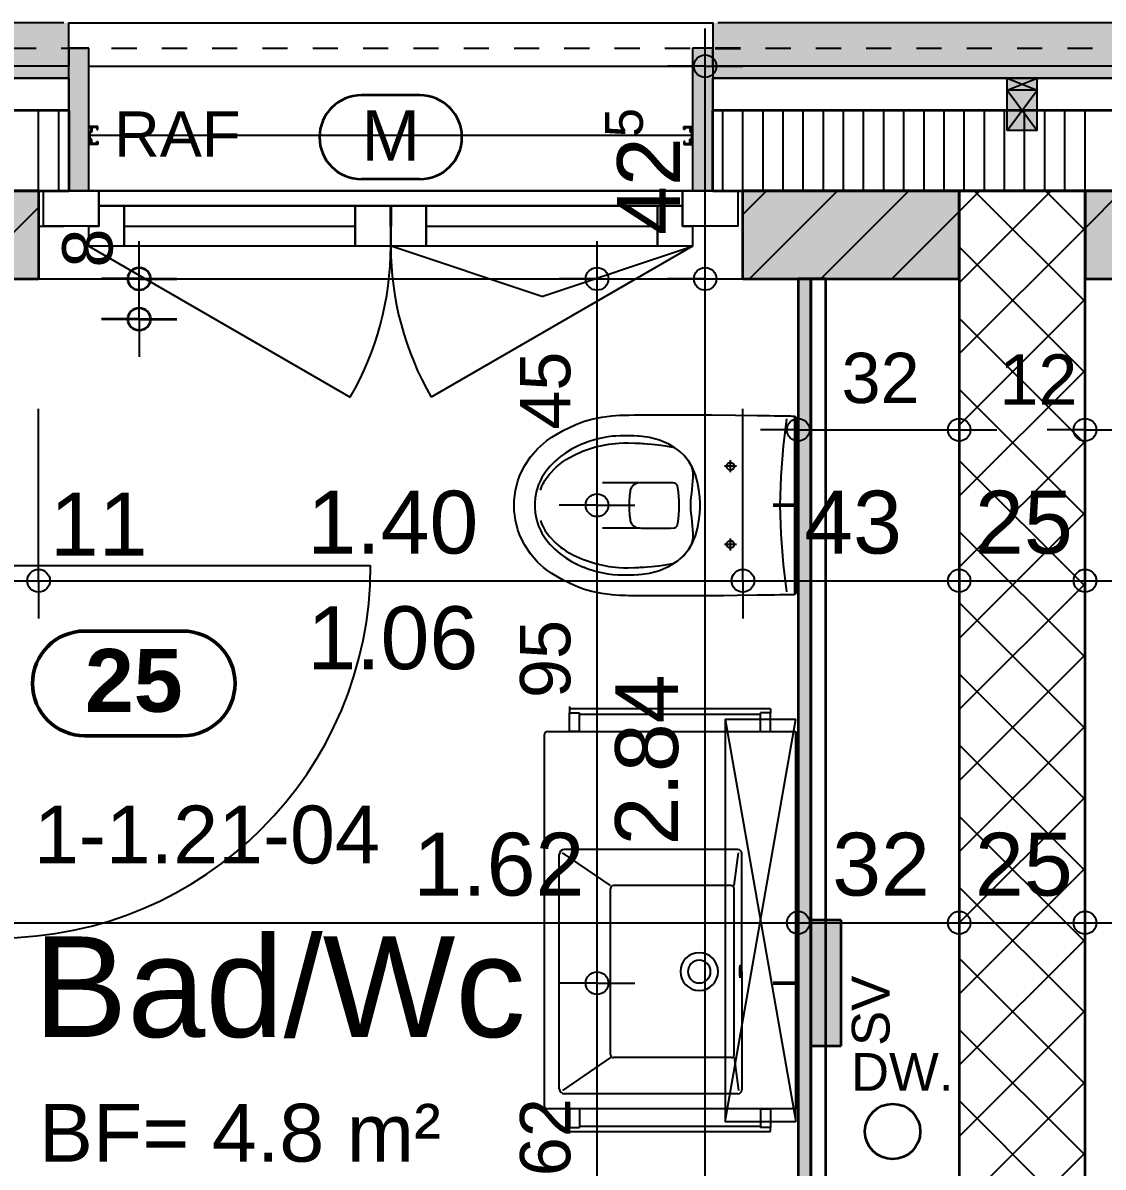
# Model space of a CAD drawing. Header units: centimetres. Extents: x 0.3 to 84.3, y 0.3 to 59.7.
# Drawn here: x 54.267 to 58.562, y 43.282 to 47.832 of the extents above; entities that cross this region are included whole.
import ezdxf

# ---------------------------------------------------------------- set-up
doc = ezdxf.new("R2010")
doc.units = ezdxf.units.CM
for name, pattern in [('AUSGEZOGEN', [0]), ('LINIE_17', [0.05, 0, -0.05]), ('PHANTOM', [63.5, 31.75, -6.35, 6.35, -6.35, 6.35, -6.35]), ('PUNKT', [6.35, 0, -6.35]), ('VERDECKT', [9.525, 6.35, -3.175])]:
    doc.linetypes.add(name, pattern=pattern)
for name, color, linetype, lineweight in [('Allgemein', 7, 'AUSGEZOGEN', 35), ('Aussenwandverkleidung', 7, 'AUSGEZOGEN', 35), ('Bauachsen fein', 7, 'PUNKT', 25), ('Daemmung', 7, 'AUSGEZOGEN', 35), ('Fenster', 7, 'AUSGEZOGEN', 35), ('Fensterleibung Beton', 7, 'AUSGEZOGEN', 35), ('Fuellflaeche tragende Wände MW', 7, 'AUSGEZOGEN', 25), ('Holz Fassadenverkleidung', 7, 'AUSGEZOGEN', 35), ('Holz Unterkonstruktion', 7, 'AUSGEZOGEN', 50), ('Konstruktion oben', 7, 'VERDECKT', 25), ('Leichtbauwaende', 7, 'AUSGEZOGEN', 35), ('Oeffnungsrichtung Fenster', 7, 'AUSGEZOGEN', 25), ('Raumbezeichnung', 7, 'AUSGEZOGEN', 35), ('Rolladen', 7, 'AUSGEZOGEN', 25), ('Spengler', 7, 'AUSGEZOGEN', 35), ('Text Werkplan Ausfuehrung', 7, 'AUSGEZOGEN', 50), ('Tuerzarge', 7, 'AUSGEZOGEN', 25), ('Unterkonstruktion', 7, 'AUSGEZOGEN', 35), ('Vorhangbrett', 7, 'AUSGEZOGEN', 25), ('Wand Beton bewehrt', 7, 'AUSGEZOGEN', 35), ('Wand Mauerwerk tragend', 7, 'AUSGEZOGEN', 35), ('Werkplan- Ausfuehrungsmasse', 7, 'AUSGEZOGEN', 25)]:
    doc.layers.add(name, color=color, linetype=linetype, lineweight=lineweight)
for name, color, linetype, lineweight, true_color in [('Elektro Text', 7, 'AUSGEZOGEN', 35, 0x656565), ('Fachplaner Sanitaer', 7, 'AUSGEZOGEN', 35, 0x656565), ('Sanitaer Apparate', 7, 'AUSGEZOGEN', 35, 0x656565), ('Sanitaer Leitungen', 7, 'AUSGEZOGEN', 35, 0x656565), ('Sanitaer Text', 7, 'AUSGEZOGEN', 35, 0x656565), ('Sanitaer Vermassung', 7, 'AUSGEZOGEN', 35, 0x656565)]:
    doc.layers.add(name, color=color, linetype=linetype, lineweight=lineweight, true_color=true_color)
doc.styles.add('ARIAL', font='ARIAL.TTF')

msp = doc.modelspace()

# ---------------------------------------------------------------- hatches: boundary and pattern name
at = {"layer": 'Allgemein', "linetype": 'AUSGEZOGEN', "lineweight": 25}
for points in [[(54.45, 47.484), (54.45, 47.164), (54.53, 47.164), (54.53, 47.484), (54.53, 47.564), (54.53, 47.612), (54.53, 47.66), (54.53, 47.732), (54.45, 47.732), (54.45, 47.66), (54.45, 47.612), (54.45, 47.564)], [(56.93, 47.484), (56.93, 47.164), (57.01, 47.164), (57.01, 47.484), (57.01, 47.564), (57.01, 47.612), (57.01, 47.66), (57.01, 47.732), (56.93, 47.732), (56.93, 47.66), (56.93, 47.612), (56.93, 47.564)], [(58.49, 47.612), (63.216, 47.612), (63.216, 47.66), (58.49, 47.66)]]:
    msp.add_hatch(color=32, dxfattribs=at).paths.add_polyline_path(points)
h = msp.add_hatch(color=32, dxfattribs=at)
h.paths.add_polyline_path([(36.73, 47.612), (41.45, 47.612), (41.45, 47.66), (36.73, 47.66)])
h.paths.add_polyline_path([(31.22, 47.612), (34.17, 47.612), (34.17, 47.66), (31.22, 47.66)])
h.paths.add_polyline_path([(44.01, 47.612), (48.73, 47.612), (48.73, 47.66), (44.01, 47.66)])
h.paths.add_polyline_path([(51.29, 47.612), (54.45, 47.612), (54.45, 47.66), (51.29, 47.66)])
h.paths.add_polyline_path([(57.01, 47.612), (58.49, 47.612), (58.49, 47.66), (57.01, 47.66)])
at = {"layer": 'Fachplaner Sanitaer', "linetype": 'AUSGEZOGEN', "lineweight": 35, "true_color": 0xedf5de}
msp.add_hatch(color=7, dxfattribs=at).paths.add_polyline_path([(57.4, 43.764), (57.52, 43.764), (57.52, 44.264), (57.4, 44.264)])
msp.add_hatch(color=7, dxfattribs=at).paths.add_polyline_path([(57.4, 43.764), (57.52, 43.764), (57.52, 44.264), (57.4, 44.264)])
at = {"layer": 'Fuellflaeche tragende Wände MW', "linetype": 'AUSGEZOGEN', "lineweight": 25}
for points in [[(51.41, 47.164), (51.41, 46.814), (54.33, 46.814), (54.33, 47.164)], [(57.13, 47.164), (57.13, 46.814), (57.99, 46.814), (57.99, 47.164)], [(58.49, 47.164), (58.49, 46.814), (59.33, 46.814), (59.33, 47.014), (60.59, 47.014), (60.59, 46.814), (62.37, 46.814), (62.37, 47.164)]]:
    msp.add_hatch(color=254, dxfattribs=at).paths.add_polyline_path(points)
at = {"layer": 'Holz Unterkonstruktion', "linetype": 'AUSGEZOGEN', "lineweight": 25}
for points in [[(58.18, 47.564), (58.3, 47.564), (58.3, 47.612), (58.18, 47.612)], [(58.18, 47.404), (58.3, 47.404), (58.3, 47.564), (58.18, 47.564)]]:
    msp.add_hatch(color=32, dxfattribs=at).paths.add_polyline_path(points)
at = {"layer": 'Leichtbauwaende', "linetype": 'AUSGEZOGEN', "lineweight": 25, "true_color": 0xababab}
msp.add_hatch(color=253, dxfattribs=at).paths.add_polyline_path([(57.4, 42.774), (57.4, 46.814), (57.35, 46.814), (57.35, 42.774)])
at = {"layer": 'Spengler', "linetype": 'AUSGEZOGEN', "lineweight": 25, "true_color": 0xfafafa}
for points in [[(54.45, 47.832), (51.29, 47.832), (51.29, 47.66), (54.45, 47.66)], [(63.216, 47.66), (63.216, 47.832), (57.01, 47.832), (57.01, 47.66)]]:
    msp.add_hatch(color=7, dxfattribs=at).paths.add_polyline_path(points)

# ---------------------------------------------------------------- linework, layer by layer
at = {"layer": 'Allgemein', "color": 7, "linetype": 'AUSGEZOGEN', "lineweight": 25}
for p, q in [((54.53, 47.732), (54.45, 47.732)), ((54.45, 47.732), (54.45, 47.66)), ((54.53, 47.66), (54.53, 47.732)), ((57.01, 47.732), (56.93, 47.732)), ((56.93, 47.732), (56.93, 47.66)), ((57.01, 47.66), (57.01, 47.732)), ((54.45, 47.66), (51.29, 47.66)), ((54.53, 47.612), (54.53, 47.66)), ((56.93, 47.66), (56.93, 47.612)), ((58.49, 47.66), (57.01, 47.66)), ((63.216, 47.66), (58.49, 47.66)), ((51.29, 47.612), (54.45, 47.612)), ((54.45, 47.612), (54.45, 47.564)), ((54.53, 47.564), (54.53, 47.612)), ((56.93, 47.612), (56.93, 47.564)), ((57.01, 47.564), (57.01, 47.612)), ((57.01, 47.612), (58.49, 47.612)), ((58.49, 47.612), (63.168, 47.612)), ((54.45, 47.564), (54.45, 47.484)), ((54.53, 47.484), (54.53, 47.564)), ((56.93, 47.564), (56.93, 47.484)), ((57.01, 47.484), (57.01, 47.564)), ((54.45, 47.484), (54.45, 47.164)), ((54.53, 47.164), (54.53, 47.484)), ((56.93, 47.484), (56.93, 47.164)), ((57.01, 47.164), (57.01, 47.484)), ((54.45, 47.164), (54.53, 47.164)), ((56.93, 47.164), (57.01, 47.164))]:
    msp.add_line(p, q, dxfattribs=at)
at = {"layer": 'Aussenwandverkleidung', "color": 7, "linetype": 'VERDECKT', "lineweight": 25}
msp.add_line((54.53, 47.66), (56.93, 47.66), dxfattribs=at)
msp.add_line((54.53, 47.66), (56.93, 47.66), dxfattribs=at)
at = {"layer": 'Bauachsen fein', "color": 240, "linetype": 'PUNKT', "lineweight": 50}
for p, q in [((57.35, 45.914), (56.15, 45.914)), ((57.35, 44.014), (56.15, 44.014))]:
    msp.add_line(p, q, dxfattribs=at)
at = {"layer": 'Daemmung', "color": 7, "linetype": 'AUSGEZOGEN', "lineweight": 35}
for p, q in [((54.45, 47.484), (51.29, 47.484)), ((54.45, 47.484), (54.45, 47.164)), ((57.01, 47.164), (57.01, 47.484)), ((58.49, 47.484), (57.01, 47.484)), ((63.04, 47.484), (58.49, 47.484)), ((51.41, 47.164), (54.33, 47.164)), ((54.33, 47.164), (54.45, 47.164)), ((57.01, 47.164), (57.13, 47.164)), ((57.13, 47.164), (57.99, 47.164)), ((57.99, 47.164), (58.49, 47.164)), ((58.49, 47.164), (62.72, 47.164))]:
    msp.add_line(p, q, dxfattribs=at)
at = {"layer": 'Daemmung', "color": 7, "linetype": 'AUSGEZOGEN', "lineweight": 25}
for points in [[(54.33, 47.164), (54.33, 47.164), (54.33, 47.164), (54.33, 47.484), (54.33, 47.484)], [(54.33, 47.164), (54.33, 47.164), (54.33, 47.164), (54.33, 47.484), (54.33, 47.484)], [(54.41, 47.164), (54.41, 47.164), (54.41, 47.164), (54.41, 47.484), (54.41, 47.484)], [(57.05, 47.164), (57.05, 47.484), (57.05, 47.484)], [(57.13, 47.164), (57.13, 47.484), (57.13, 47.484)], [(57.21, 47.164), (57.21, 47.484), (57.21, 47.484)], [(57.21, 47.164), (57.21, 47.484), (57.21, 47.484)], [(57.29, 47.164), (57.29, 47.484), (57.29, 47.484)], [(57.37, 47.164), (57.37, 47.484), (57.37, 47.484)], [(57.45, 47.164), (57.45, 47.484), (57.45, 47.484)], [(57.53, 47.164), (57.53, 47.484), (57.53, 47.484)], [(57.53, 47.164), (57.53, 47.484), (57.53, 47.484)], [(57.61, 47.164), (57.61, 47.484), (57.61, 47.484)], [(57.69, 47.164), (57.69, 47.484), (57.69, 47.484)], [(57.77, 47.164), (57.77, 47.484), (57.77, 47.484)], [(57.85, 47.164), (57.85, 47.484), (57.85, 47.484)], [(57.85, 47.164), (57.85, 47.484), (57.85, 47.484)], [(57.93, 47.164), (57.93, 47.484), (57.93, 47.484)], [(58.01, 47.164), (58.01, 47.484), (58.01, 47.484)], [(58.09, 47.164), (58.09, 47.484), (58.09, 47.484)], [(58.17, 47.164), (58.17, 47.484), (58.17, 47.484)], [(58.17, 47.164), (58.17, 47.484), (58.17, 47.484)], [(58.25, 47.164), (58.25, 47.484), (58.25, 47.484)], [(58.33, 47.164), (58.33, 47.484), (58.33, 47.484)], [(58.41, 47.164), (58.41, 47.484), (58.41, 47.484)], [(58.49, 47.164), (58.49, 47.164), (58.49, 47.484), (58.49, 47.484), (58.49, 47.484)]]:
    msp.add_lwpolyline(points, dxfattribs=at)
at = {"layer": 'Elektro Text', "color": 40, "linetype": 'AUSGEZOGEN', "lineweight": 35}
for p, q in [((55.8461, 47.544), (55.6133, 47.544)), ((55.8461, 47.2107), (55.6133, 47.2107))]:
    msp.add_line(p, q, dxfattribs=at)
for centre, start, end in [((55.6133, 47.3773), 90, 270), ((55.8461, 47.3773), 270, 90)]:
    msp.add_arc(centre, 0.1667, start, end, dxfattribs=at)
at = {"layer": 'Fachplaner Sanitaer', "color": 55, "linetype": 'VERDECKT', "lineweight": 35, "true_color": 0x91b44b}
for p, q in [((57.52, 44.264), (57.4, 44.264)), ((57.4, 44.264), (57.4, 43.764)), ((57.52, 44.264), (57.4, 44.264)), ((57.4, 44.264), (57.4, 43.764)), ((57.52, 43.764), (57.52, 44.264)), ((57.52, 43.764), (57.52, 44.264)), ((57.4, 43.764), (57.52, 43.764)), ((57.4, 43.764), (57.52, 43.764))]:
    msp.add_line(p, q, dxfattribs=at)
at = {"layer": 'Fenster', "color": 7, "linetype": 'AUSGEZOGEN', "lineweight": 25}
for p, q in [((54.67, 47.024), (55.589, 47.024)), ((55.871, 47.024), (56.79, 47.024))]:
    msp.add_line(p, q, dxfattribs=at)
for points in [[(54.45, 47.164), (54.45, 47.832), (57.01, 47.832), (57.01, 47.164), (54.45, 47.164)], [(54.35, 47.164), (54.57, 47.164), (54.57, 47.024), (54.35, 47.024), (54.35, 47.164)], [(56.89, 47.104), (55.731, 47.104), (55.731, 47.024), (55.729, 47.024), (55.729, 47.104), (54.57, 47.104), (54.57, 47.164), (56.89, 47.164), (56.89, 47.104)], [(56.89, 47.164), (57.11, 47.164), (57.11, 47.024), (56.89, 47.024), (56.89, 47.164)], [(54.53, 47.024), (54.57, 47.024), (54.57, 47.104), (54.67, 47.104), (54.67, 46.944), (54.53, 46.944), (54.53, 47.024)], [(54.67, 47.104), (55.589, 47.104), (55.589, 46.944), (54.67, 46.944), (54.67, 47.104)], [(55.589, 47.104), (55.729, 47.104), (55.729, 47.024), (55.729, 46.944), (55.589, 46.944), (55.589, 47.104)], [(55.731, 47.024), (55.731, 47.104), (55.871, 47.104), (55.871, 46.944), (55.731, 46.944), (55.731, 47.024)], [(55.871, 47.104), (56.79, 47.104), (56.79, 46.944), (55.871, 46.944), (55.871, 47.104)], [(56.79, 47.104), (56.89, 47.104), (56.89, 47.024), (56.93, 47.024), (56.93, 46.944), (56.79, 46.944), (56.79, 47.104)]]:
    msp.add_lwpolyline(points, dxfattribs=at)
at = {"layer": 'Fensterleibung Beton', "color": 7, "linetype": 'AUSGEZOGEN', "lineweight": 25}
msp.add_line((54.33, 46.814), (57.13, 46.814), dxfattribs=at)
at = {"layer": 'Holz Fassadenverkleidung', "color": 7, "linetype": 'LINIE_17', "lineweight": 25}
msp.add_line((31.22, 47.732), (63.288, 47.732), dxfattribs=at)
at = {"layer": 'Holz Unterkonstruktion', "color": 7, "linetype": 'AUSGEZOGEN', "lineweight": 25}
for p, q in [((58.3, 47.612), (58.18, 47.612)), ((58.18, 47.564), (58.18, 47.612)), ((58.18, 47.612), (58.3, 47.564)), ((58.18, 47.564), (58.3, 47.612)), ((58.3, 47.564), (58.3, 47.612)), ((58.3, 47.564), (58.18, 47.564)), ((58.18, 47.404), (58.18, 47.564)), ((58.18, 47.564), (58.3, 47.404)), ((58.18, 47.404), (58.3, 47.564)), ((58.3, 47.564), (58.18, 47.564)), ((58.3, 47.404), (58.3, 47.564)), ((58.3, 47.404), (58.18, 47.404))]:
    msp.add_line(p, q, dxfattribs=at)
at = {"layer": 'Konstruktion oben', "color": 7, "linetype": 'PUNKT', "lineweight": 35}
msp.add_line((31.22, 47.732), (63.288, 47.732), dxfattribs=at)
at = {"layer": 'Leichtbauwaende', "color": 7, "linetype": 'AUSGEZOGEN', "lineweight": 35}
for p, q in [((57.4, 46.814), (57.35, 46.814)), ((57.35, 46.814), (57.35, 42.774)), ((57.4, 42.824), (57.4, 46.814)), ((57.46, 46.814), (57.4, 46.814)), ((57.4, 46.814), (57.4, 42.824)), ((57.46, 42.884), (57.46, 46.814))]:
    msp.add_line(p, q, dxfattribs=at)
at = {"layer": 'Oeffnungsrichtung Fenster', "color": 7, "linetype": 'AUSGEZOGEN', "lineweight": 25}
for p, q in [((54.53, 46.944), (55.5692, 46.344)), ((56.3305, 46.744), (55.731, 46.944)), ((56.93, 46.944), (55.8908, 46.344)), ((56.3305, 46.744), (56.93, 46.944))]:
    msp.add_line(p, q, dxfattribs=at)
for centre, start, end in [((54.53, 46.944), 330, 0), ((56.93, 46.944), 180, 210)]:
    msp.add_arc(centre, 1.2, start, end, dxfattribs=at)
at = {"layer": 'Rolladen', "color": 7, "linetype": 'AUSGEZOGEN', "lineweight": 25}
for p, q in [((54.531, 47.416), (54.531, 47.42)), ((54.565, 47.42), (54.531, 47.42)), ((54.537, 47.416), (54.531, 47.416)), ((54.537, 47.416), (54.537, 47.402)), ((54.541, 47.416), (54.541, 47.4003)), ((54.561, 47.416), (54.541, 47.416)), ((54.561, 47.416), (54.561, 47.408)), ((54.561, 47.408), (54.565, 47.408)), ((54.565, 47.408), (54.565, 47.42)), ((56.895, 47.408), (56.895, 47.42)), ((56.895, 47.42), (56.929, 47.42)), ((56.899, 47.408), (56.895, 47.408)), ((56.899, 47.416), (56.919, 47.416)), ((56.899, 47.416), (56.899, 47.408)), ((56.919, 47.416), (56.919, 47.4003)), ((56.923, 47.416), (56.929, 47.416)), ((56.923, 47.416), (56.923, 47.402)), ((56.929, 47.416), (56.929, 47.42)), ((54.537, 47.402), (54.53, 47.395)), ((54.53, 47.373), (54.53, 47.395)), ((54.53, 47.379), (54.53, 47.389)), ((54.53, 47.378), (54.53, 47.379)), ((54.537, 47.366), (54.53, 47.373)), ((54.541, 47.4003), (54.534, 47.3933)), ((54.534, 47.3933), (54.534, 47.3747)), ((54.541, 47.3677), (54.534, 47.3747)), ((54.537, 47.352), (54.537, 47.366)), ((54.541, 47.352), (54.541, 47.3677)), ((56.919, 47.4003), (56.926, 47.3933)), ((56.919, 47.3677), (56.926, 47.3747)), ((56.919, 47.352), (56.919, 47.3677)), ((56.923, 47.402), (56.93, 47.395)), ((56.923, 47.366), (56.93, 47.373)), ((56.923, 47.352), (56.923, 47.366)), ((56.926, 47.3933), (56.926, 47.3747)), ((56.93, 47.373), (56.93, 47.395)), ((56.93, 47.379), (56.93, 47.389)), ((56.93, 47.378), (56.93, 47.379)), ((54.537, 47.352), (54.531, 47.352)), ((54.531, 47.348), (54.531, 47.352)), ((54.565, 47.348), (54.531, 47.348)), ((54.561, 47.352), (54.541, 47.352)), ((54.561, 47.36), (54.565, 47.36)), ((54.561, 47.352), (54.561, 47.36)), ((54.565, 47.36), (54.565, 47.348)), ((56.895, 47.36), (56.895, 47.348)), ((56.899, 47.36), (56.895, 47.36)), ((56.895, 47.348), (56.929, 47.348)), ((56.899, 47.352), (56.899, 47.36)), ((56.899, 47.352), (56.919, 47.352)), ((56.923, 47.352), (56.929, 47.352)), ((56.929, 47.348), (56.929, 47.352))]:
    msp.add_line(p, q, dxfattribs=at)
at = {"layer": 'Rolladen', "color": 7, "linetype": 'PHANTOM', "lineweight": 25}
msp.add_line((56.93, 47.384), (54.53, 47.384), dxfattribs=at)
at = {"layer": 'Sanitaer Apparate', "color": 7, "linetype": 'AUSGEZOGEN', "lineweight": 25}
for p, q in [((57.3364, 45.5595), (57.3364, 46.2677)), ((57.0802, 46.0451), (57.0802, 46.0931)), ((57.1042, 46.0691), (57.0562, 46.0691)), ((56.7212, 46.0038), (56.5714, 46.0038)), ((56.7212, 45.8228), (56.5714, 45.8228)), ((57.0802, 45.734), (57.0802, 45.782)), ((57.1042, 45.758), (57.0562, 45.758)), ((56.44, 45.114), (56.44, 45.084)), ((57.24, 45.104), (56.44, 45.104)), ((56.44, 45.104), (56.44, 45.094)), ((56.44, 45.094), (56.44, 45.088)), ((56.44, 45.088), (56.48, 45.088)), ((56.44, 45.014), (56.44, 45.088)), ((56.48, 45.014), (56.48, 45.088)), ((57.2, 45.014), (57.2, 45.088)), ((57.24, 45.088), (57.2, 45.088)), ((57.24, 45.104), (57.24, 45.094)), ((57.24, 45.094), (57.24, 45.088)), ((57.24, 45.014), (57.24, 45.088)), ((56.48, 45.084), (57.2, 45.084)), ((56.34, 45), (56.34, 43.528)), ((56.354, 45.014), (57.34, 45.014)), ((56.48, 45.014), (56.44, 45.014)), ((57.2, 45.014), (57.24, 45.014)), ((57.34, 45.014), (57.34, 43.514)), ((57.1096, 44.5452), (56.42, 44.5452)), ((56.4, 43.594), (56.4, 44.5252)), ((56.6035, 44.4016), (56.4134, 44.5318)), ((57.0954, 44.4016), (57.1122, 44.5318)), ((57.1256, 44.0596), (57.1256, 44.5292)), ((56.6035, 43.7296), (56.6035, 44.3896)), ((57.0834, 44.4016), (56.6155, 44.4016)), ((57.0954, 43.7296), (57.0954, 44.3896)), ((57.1256, 44.0596), (57.1256, 43.59)), ((56.6035, 43.7176), (56.4134, 43.5873)), ((57.0834, 43.7176), (56.6155, 43.7176)), ((57.0954, 43.7176), (57.1122, 43.5873)), ((57.1096, 43.574), (56.42, 43.574)), ((57.34, 43.514), (56.354, 43.514)), ((56.48, 43.514), (56.44, 43.514)), ((56.44, 43.514), (56.44, 43.44)), ((56.48, 43.514), (56.48, 43.44)), ((57.2, 43.514), (57.24, 43.514)), ((57.2, 43.514), (57.2, 43.44)), ((57.24, 43.514), (57.24, 43.44)), ((56.44, 43.44), (56.48, 43.44)), ((56.44, 43.434), (56.44, 43.44)), ((56.44, 43.424), (56.44, 43.434)), ((56.44, 43.424), (57.24, 43.424)), ((57.2, 43.444), (56.48, 43.444)), ((57.24, 43.44), (57.2, 43.44)), ((57.24, 43.434), (57.24, 43.44)), ((57.24, 43.424), (57.24, 43.434))]:
    msp.add_line(p, q, dxfattribs=at)
at = {"layer": 'Sanitaer Apparate', "color": 7, "linetype": 'PHANTOM', "lineweight": 25}
for p, q in [((57.06, 45.064), (57.34, 45.064)), ((57.06, 43.464), (57.34, 45.064)), ((57.06, 45.064), (57.06, 43.464)), ((57.06, 45.064), (57.34, 43.464)), ((57.34, 43.464), (57.34, 45.014)), ((57.06, 43.464), (57.34, 43.464))]:
    msp.add_line(p, q, dxfattribs=at)
at = {"layer": 'Sanitaer Apparate', "color": 7, "linetype": 'AUSGEZOGEN', "lineweight": 25}
for points in [[(57.34, 45.5625), (57.3379, 45.5606), (57.3357, 45.559), (57.3346, 45.5585), (57.3332, 45.5584), (57.3297, 45.5583), (57.3245, 45.5582), (57.3186, 45.5581), (57.3123, 45.558), (57.3061, 45.5579), (57.3002, 45.5578), (57.295, 45.5577), (57.2918, 45.5576), (57.2903, 45.5576), (57.2901, 45.5576), (57.2881, 45.5575), (57.2761, 45.5573), (57.2561, 45.557), (57.2362, 45.5567), (57.1868, 45.5559), (57.1077, 45.5549), (57.0525, 45.5543), (56.9981, 45.5539), (56.9206, 45.5537), (56.8665, 45.5536), (56.8136, 45.5536), (56.7383, 45.554), (56.6918, 45.5543), (56.6762, 45.5545), (56.6627, 45.5546), (56.6529, 45.5547), (56.6392, 45.5551), (56.6092, 45.5572), (56.569, 45.5627), (56.5294, 45.5712), (56.5005, 45.5794), (56.4856, 45.5844), (56.4625, 45.5933), (56.415, 45.6157), (56.3701, 45.6427), (56.3496, 45.6569), (56.3369, 45.667), (56.3137, 45.6883), (56.2859, 45.7203), (56.2624, 45.7556), (56.2481, 45.7836), (56.2421, 45.7979), (56.2358, 45.8161), (56.226, 45.8544), (56.2212, 45.8937), (56.2205, 45.9136), (56.2212, 45.9334), (56.226, 45.9727), (56.2358, 46.0111), (56.2421, 46.0293), (56.2481, 46.0436), (56.2624, 46.0716), (56.2859, 46.1068), (56.3137, 46.1389), (56.3369, 46.1601), (56.3496, 46.1702), (56.3701, 46.1844), (56.415, 46.2115), (56.4625, 46.2338), (56.4856, 46.2428), (56.5005, 46.2478), (56.5294, 46.256), (56.569, 46.2644), (56.6092, 46.2699), (56.6392, 46.2721), (56.6529, 46.2725), (56.6627, 46.2726), (56.6762, 46.2727), (56.6993, 46.2729), (56.7759, 46.2735), (56.859, 46.2736), (56.9206, 46.2735), (57.006, 46.2732), (57.1, 46.2723), (57.1868, 46.2712), (57.2362, 46.2705), (57.2561, 46.2702), (57.2761, 46.2698), (57.2881, 46.2697), (57.2901, 46.2696), (57.2902, 46.2696), (57.2915, 46.2696), (57.295, 46.2695), (57.3002, 46.2694), (57.3061, 46.2693), (57.3123, 46.2692), (57.3186, 46.2691), (57.3245, 46.2689), (57.3297, 46.2688), (57.3332, 46.2688), (57.3346, 46.2687), (57.3357, 46.2682), (57.3377, 46.2667), (57.34, 46.2646), (57.34, 45.5625)], [(57.304, 45.5701), (57.2909, 45.6783), (57.2816, 45.7989), (57.2783, 45.9138), (57.2816, 46.0288), (57.2909, 46.1494), (57.304, 46.2575)], [(56.8723, 45.6942), (56.895, 45.7149), (56.9146, 45.7391), (56.9298, 45.765), (56.9414, 45.7929), (56.9498, 45.8221), (56.9553, 45.8523), (56.9584, 45.8817), (56.9594, 45.9036), (56.9595, 45.9138), (56.9594, 45.9241), (56.9584, 45.946), (56.9553, 45.9754), (56.9498, 46.0056), (56.9414, 46.0348), (56.9298, 46.0626), (56.9146, 46.0886), (56.8965, 46.1114), (56.8806, 46.1268), (56.872, 46.1337), (56.8608, 46.1416), (56.835, 46.1567), (56.7978, 46.1725), (56.7587, 46.1832), (56.7291, 46.1877), (56.7168, 46.1887), (56.7147, 46.1889), (56.7119, 46.1891), (56.6968, 46.1897), (56.6718, 46.1903), (56.655, 46.1904), (56.642, 46.1902), (56.6245, 46.1893), (56.6116, 46.1882), (56.5929, 46.1858), (56.5545, 46.1783), (56.517, 46.1672), (56.5009, 46.1614), (56.4986, 46.1604), (56.4975, 46.16), (56.4901, 46.1569), (56.4724, 46.1489), (56.449, 46.1367), (56.4254, 46.1224), (56.403, 46.1062), (56.382, 46.0883), (56.3628, 46.0687), (56.3462, 46.0482), (56.3353, 46.032), (56.3306, 46.024), (56.3262, 46.0155), (56.3179, 45.9969), (56.3096, 45.9707), (56.3043, 45.9438), (56.3026, 45.9235), (56.3024, 45.9138), (56.3026, 45.9042), (56.3043, 45.8839), (56.3096, 45.8569), (56.3179, 45.8308), (56.3262, 45.8121), (56.3306, 45.8036), (56.3354, 45.7957), (56.3462, 45.7795), (56.3628, 45.759), (56.382, 45.7393), (56.403, 45.7214), (56.4254, 45.7053), (56.449, 45.6909), (56.4724, 45.6787), (56.4901, 45.6707), (56.4975, 45.6677), (56.4986, 45.6672), (56.5009, 45.6663), (56.517, 45.6605), (56.5545, 45.6494), (56.5929, 45.6419), (56.6133, 45.6393), (56.6332, 45.6376), (56.6533, 45.6373), (56.6718, 45.6374), (56.6968, 45.638), (56.7119, 45.6386), (56.7147, 45.6388), (56.7168, 45.639), (56.7292, 45.64), (56.7587, 45.6445), (56.7978, 45.6551), (56.8373, 45.6723), (56.8723, 45.6942)], [(56.3251, 45.974), (56.328, 45.9821), (56.3311, 45.9895), (56.336, 46), (56.3397, 46.0071), (56.343, 46.0127), (56.3476, 46.0202), (56.3606, 46.038), (56.3856, 46.0642), (56.4044, 46.0798), (56.4149, 46.0874), (56.4277, 46.0959), (56.436, 46.1009), (56.4385, 46.1024), (56.4416, 46.1042), (56.4562, 46.112), (56.4926, 46.1286), (56.5441, 46.1457), (56.5972, 46.157), (56.6369, 46.1611), (56.6559, 46.1619), (56.6738, 46.162), (56.6998, 46.1615), (56.7162, 46.1608), (56.7231, 46.1604), (56.7304, 46.16), (56.7366, 46.1596), (56.7487, 46.1587), (56.7676, 46.1572), (56.7805, 46.1559), (56.7938, 46.1545), (56.822, 46.1505), (56.8579, 46.1436)], [(56.8785, 46.1286), (56.8976, 46.1111), (56.9143, 46.0904), (56.9254, 46.0684), (56.9299, 46.0504), (56.9307, 46.0418), (56.9309, 46.036), (56.9308, 46.0248), (56.93, 46.0095), (56.9286, 45.9936), (56.9269, 45.9777), (56.925, 45.9617), (56.9234, 45.9458), (56.9222, 45.9305), (56.9217, 45.9192), (56.9217, 45.9138), (56.9217, 45.9085), (56.9222, 45.8972), (56.9234, 45.8819), (56.925, 45.8659), (56.9269, 45.85), (56.9286, 45.8341), (56.93, 45.8181), (56.9308, 45.8029), (56.9309, 45.7916), (56.9307, 45.7858), (56.9299, 45.7773), (56.9254, 45.7593), (56.9143, 45.7373), (56.8976, 45.7166), (56.8785, 45.699)], [(57.0802, 46.0541), (57.0745, 46.0554), (57.0697, 46.0586), (57.0665, 46.0631), (57.0654, 46.0674), (57.0654, 46.0709), (57.0665, 46.0752), (57.0697, 46.0797), (57.0742, 46.0828), (57.0784, 46.084), (57.082, 46.084), (57.0862, 46.0828), (57.0907, 46.0797), (57.0939, 46.0752), (57.095, 46.0709), (57.095, 46.0674), (57.0939, 46.0631), (57.0907, 46.0586), (57.0859, 46.0554), (57.0802, 46.0541)], [(56.8509, 46.0038), (56.7328, 46.0034), (56.7146, 46.0027), (56.7064, 46.0008), (56.6949, 45.9937), (56.6863, 45.9834), (56.6824, 45.974), (56.6811, 45.9674), (56.6794, 45.9529), (56.6778, 45.9273), (56.6778, 45.8993), (56.6794, 45.8736), (56.6811, 45.8591), (56.6824, 45.8526), (56.6863, 45.8432), (56.6949, 45.8328), (56.7064, 45.8257), (56.7271, 45.8231), (56.7857, 45.8228), (56.8425, 45.8229), (56.8581, 45.8242), (56.8637, 45.8275), (56.868, 45.8324), (56.8701, 45.8369), (56.8712, 45.8419), (56.8741, 45.8606), (56.877, 45.8947), (56.877, 45.9319), (56.8741, 45.9659), (56.8712, 45.9846), (56.8701, 45.9897), (56.868, 45.9942), (56.8637, 45.999), (56.8576, 46.0025), (56.8509, 46.0038)], [(56.3251, 45.8537), (56.328, 45.8455), (56.3311, 45.8381), (56.336, 45.8277), (56.3397, 45.8206), (56.343, 45.815), (56.3476, 45.8075), (56.3606, 45.7897), (56.3856, 45.7634), (56.4044, 45.7479), (56.4149, 45.7403), (56.4277, 45.7318), (56.436, 45.7267), (56.4385, 45.7253), (56.4416, 45.7235), (56.4562, 45.7157), (56.4926, 45.6991), (56.5441, 45.6819), (56.5972, 45.6707), (56.6369, 45.6665), (56.6559, 45.6658), (56.6738, 45.6657), (56.6998, 45.6662), (56.7162, 45.6669), (56.7231, 45.6672), (56.7304, 45.6677), (56.7366, 45.6681), (56.7487, 45.6689), (56.7676, 45.6705), (56.7805, 45.6717), (56.7938, 45.6732), (56.822, 45.6771), (56.8579, 45.6841)], [(57.0802, 45.743), (57.0748, 45.7441), (57.0701, 45.7471), (57.0669, 45.7513), (57.0655, 45.7553), (57.0652, 45.7577), (57.0654, 45.76), (57.0665, 45.7641), (57.0697, 45.7686), (57.0742, 45.7717), (57.0784, 45.7729), (57.0818, 45.7729), (57.0857, 45.772), (57.0899, 45.7694), (57.0931, 45.7655), (57.0948, 45.7616), (57.0952, 45.7587), (57.095, 45.7561), (57.0939, 45.752), (57.0907, 45.7475), (57.0859, 45.7443), (57.0802, 45.743)]]:
    msp.add_lwpolyline(points, dxfattribs=at)
for centre, radius, start, end in [((56.354, 45), 0.014, 90, 180), ((56.42, 44.5252), 0.02, 90, 180), ((57.1096, 44.5292), 0.016, 0, 90), ((56.6155, 44.3896), 0.012, 90, 180), ((57.0834, 44.3896), 0.012, 0, 90), ((56.9565, 44.0596), 0.075, 0, 180), ((56.9565, 44.0596), 0.045, 0, 180), ((56.9565, 44.0596), 0.075, 180, 0), ((56.9565, 44.0596), 0.045, 180, 0), ((56.6155, 43.7296), 0.012, 180, 270), ((57.0834, 43.7296), 0.012, 270, 0), ((56.42, 43.594), 0.02, 180, 270), ((57.1096, 43.59), 0.016, 270, 0), ((56.354, 43.528), 0.014, 180, 270)]:
    msp.add_arc(centre, radius, start, end, dxfattribs=at)
msp.add_ellipse((57.1195, 44.0596), major_axis=(0, -0.024), ratio=0.087489, dxfattribs=at)
at = {"layer": 'Sanitaer Leitungen', "color": 251, "linetype": 'AUSGEZOGEN', "lineweight": 35, "true_color": 0x656565}
msp.add_circle((57.725, 43.424), 0.11, dxfattribs=at)
at = {"layer": 'Sanitaer Vermassung', "color": 240, "linetype": 'AUSGEZOGEN', "lineweight": 25}
for p, q in [((56.55, 46.814), (56.55, 46.964)), ((56.55, 46.814), (56.4, 46.814)), ((56.55, 46.814), (56.7, 46.814)), ((56.55, 46.814), (56.55, 46.814)), ((56.55, 45.914), (56.55, 46.814)), ((57.35, 46.214), (57.35, 46.364)), ((57.99, 46.214), (57.99, 46.364)), ((58.49, 46.214), (58.49, 46.364)), ((57.35, 46.214), (57.2, 46.214)), ((57.35, 46.214), (57.35, 46.064)), ((57.35, 46.214), (57.35, 46.214)), ((57.35, 46.214), (57.99, 46.214)), ((57.99, 46.214), (57.99, 46.064)), ((57.99, 46.214), (57.99, 46.214)), ((57.99, 46.214), (58.14, 46.214)), ((58.49, 46.214), (58.34, 46.214)), ((58.49, 46.214), (58.49, 46.064)), ((58.49, 46.214), (58.49, 46.214)), ((58.49, 46.214), (58.73, 46.214)), ((56.55, 45.914), (56.4, 45.914)), ((56.55, 45.914), (56.7, 45.914)), ((56.55, 45.914), (56.55, 45.914)), ((56.55, 44.014), (56.55, 45.914)), ((56.55, 44.014), (56.4, 44.014)), ((56.55, 44.014), (56.7, 44.014)), ((56.55, 44.014), (56.55, 44.014)), ((56.55, 42.774), (56.55, 44.014))]:
    msp.add_line(p, q, dxfattribs=at)
for centre in [(56.55, 46.814), (57.35, 46.214), (57.99, 46.214), (58.49, 46.214), (56.55, 45.914), (56.55, 44.014)]:
    msp.add_circle(centre, 0.045, dxfattribs=at)
at = {"layer": 'Spengler', "color": 7, "linetype": 'AUSGEZOGEN', "lineweight": 25}
for p, q in [((54.43, 47.832), (51.29, 47.832)), ((63.388, 47.832), (57.03, 47.832))]:
    msp.add_line(p, q, dxfattribs=at)
at = {"layer": 'Text Werkplan Ausfuehrung', "color": 240, "linetype": 'AUSGEZOGEN', "lineweight": 50}
for p, q in [((54.9026, 45.414), (54.5142, 45.414)), ((54.9026, 44.9973), (54.5142, 44.9973))]:
    msp.add_line(p, q, dxfattribs=at)
for centre, start, end in [((54.5142, 45.2057), 90, 270), ((54.9026, 45.2057), 270, 90)]:
    msp.add_arc(centre, 0.2083, start, end, dxfattribs=at)
at = {"layer": 'Tuerzarge', "color": 7, "linetype": 'AUSGEZOGEN', "lineweight": 25}
msp.add_line((54.17, 45.674), (55.65, 45.674), dxfattribs=at)
msp.add_arc((54.17, 45.674), 1.48, 270, 0, dxfattribs=at)
at = {"layer": 'Unterkonstruktion', "color": 7, "linetype": 'AUSGEZOGEN', "lineweight": 25}
for p, q in [((54.45, 47.612), (51.29, 47.612)), ((54.45, 47.612), (54.45, 47.564)), ((57.01, 47.564), (57.01, 47.612)), ((58.49, 47.612), (57.01, 47.612)), ((63.168, 47.612), (58.49, 47.612)), ((54.45, 47.564), (54.45, 47.484)), ((57.01, 47.484), (57.01, 47.564)), ((51.29, 47.484), (54.45, 47.484)), ((57.01, 47.484), (58.49, 47.484)), ((58.49, 47.484), (63.04, 47.484))]:
    msp.add_line(p, q, dxfattribs=at)
at = {"layer": 'Vorhangbrett', "color": 191, "linetype": 'AUSGEZOGEN', "lineweight": 25, "true_color": 0xbe96ea}
for p, q in [((54.73, 46.814), (54.73, 46.964)), ((54.73, 46.654), (54.73, 46.814)), ((54.73, 46.654), (54.73, 46.504))]:
    msp.add_line(p, q, dxfattribs=at)
at = {"layer": 'Vorhangbrett', "color": 191, "linetype": 'AUSGEZOGEN', "lineweight": 35, "true_color": 0xbe96ea}
for p, q in [((54.73, 46.814), (54.58, 46.814)), ((54.73, 46.814), (54.88, 46.814)), ((54.73, 46.654), (54.58, 46.654)), ((54.73, 46.654), (54.88, 46.654))]:
    msp.add_line(p, q, dxfattribs=at)
at = {"layer": 'Vorhangbrett', "color": 191, "linetype": 'PUNKT', "lineweight": 25, "true_color": 0xbe96ea}
msp.add_line((54.11, 46.654), (57.35, 46.654), dxfattribs=at)
at = {"layer": 'Vorhangbrett', "color": 191, "linetype": 'AUSGEZOGEN', "lineweight": 35, "true_color": 0xbe96ea}
for centre in [(54.73, 46.814), (54.73, 46.654)]:
    msp.add_circle(centre, 0.045, dxfattribs=at)
at = {"layer": 'Wand Beton bewehrt', "color": 7, "linetype": 'AUSGEZOGEN', "lineweight": 35}
for p, q in [((58.49, 47.164), (57.99, 47.164)), ((57.99, 47.164), (57.99, 46.814)), ((58.49, 46.814), (58.49, 47.164)), ((57.99, 46.814), (57.99, 41.134)), ((58.49, 41.134), (58.49, 46.814))]:
    msp.add_line(p, q, dxfattribs=at)
at = {"layer": 'Wand Beton bewehrt', "color": 7, "linetype": 'AUSGEZOGEN', "lineweight": 25}
for p, q in [((57.99, 46.7988), (58.3552, 47.164)), ((57.99, 47.0817), (58.0723, 47.164)), ((58.0498, 47.164), (58.49, 46.7238)), ((58.3326, 47.164), (58.49, 47.0066)), ((57.99, 46.516), (58.49, 47.016)), ((57.99, 46.9409), (58.49, 46.4409)), ((57.99, 46.2331), (58.49, 46.7331)), ((57.99, 46.6581), (58.49, 46.1581)), ((57.99, 45.9503), (58.49, 46.4503)), ((57.99, 46.3752), (58.49, 45.8752)), ((57.99, 45.6675), (58.49, 46.1675)), ((57.99, 46.0924), (58.49, 45.5924)), ((57.99, 45.3846), (58.49, 45.8846)), ((57.99, 45.8095), (58.49, 45.3095)), ((57.99, 45.1018), (58.49, 45.6018)), ((57.99, 45.5267), (58.49, 45.0267)), ((57.99, 44.8189), (58.49, 45.3189)), ((57.99, 45.2439), (58.49, 44.7439)), ((57.99, 44.5361), (58.49, 45.0361)), ((57.99, 44.961), (58.49, 44.461)), ((57.99, 44.2532), (58.49, 44.7532)), ((57.99, 44.6782), (58.49, 44.1782)), ((57.99, 43.9704), (58.49, 44.4704)), ((57.99, 44.3953), (58.49, 43.8953)), ((57.99, 43.6876), (58.49, 44.1876)), ((57.99, 44.1125), (58.49, 43.6125)), ((57.99, 43.4047), (58.49, 43.9047)), ((57.99, 43.8296), (58.49, 43.3296)), ((57.99, 43.1219), (58.49, 43.6219)), ((57.99, 43.5468), (58.49, 43.0468)), ((57.99, 42.839), (58.49, 43.339))]:
    msp.add_line(p, q, dxfattribs=at)
at = {"layer": 'Wand Mauerwerk tragend', "color": 7, "linetype": 'AUSGEZOGEN', "lineweight": 35}
for p, q in [((54.33, 47.164), (51.41, 47.164)), ((54.33, 47.164), (54.33, 47.024)), ((57.13, 47.024), (57.13, 47.164)), ((57.99, 47.164), (57.13, 47.164)), ((57.99, 46.814), (57.99, 47.164)), ((62.72, 47.164), (58.49, 47.164)), ((58.49, 47.164), (58.49, 46.814)), ((54.33, 47.024), (54.33, 46.814)), ((57.13, 46.814), (57.13, 47.024)), ((54.11, 46.814), (54.33, 46.814)), ((57.13, 46.814), (57.35, 46.814)), ((57.35, 46.814), (57.4, 46.814)), ((57.4, 46.814), (57.46, 46.814)), ((57.46, 46.814), (57.99, 46.814)), ((58.49, 46.814), (58.62, 46.814))]:
    msp.add_line(p, q, dxfattribs=at)
at = {"layer": 'Wand Mauerwerk tragend', "color": 180, "linetype": 'PUNKT', "lineweight": 25}
for p, q in [((54.45, 47.164), (54.33, 47.164)), ((54.33, 47.164), (54.33, 47.024)), ((54.53, 47.164), (54.45, 47.164)), ((56.93, 47.164), (54.53, 47.164)), ((57.01, 47.164), (56.93, 47.164)), ((57.13, 47.164), (57.01, 47.164)), ((57.13, 47.024), (57.13, 47.164)), ((54.33, 47.024), (57.13, 47.024))]:
    msp.add_line(p, q, dxfattribs=at)
at = {"layer": 'Wand Mauerwerk tragend', "color": 7, "linetype": 'AUSGEZOGEN', "lineweight": 25}
for p, q in [((57.13, 47.0702), (57.2238, 47.164)), ((57.1566, 46.814), (57.5066, 47.164)), ((57.4395, 46.814), (57.7895, 47.164)), ((58.49, 47.016), (58.638, 47.164)), ((57.7223, 46.814), (57.99, 47.0817))]:
    msp.add_line(p, q, dxfattribs=at)
for points in [[(54.0454, 46.814), (54.0454, 46.814), (54.0454, 46.814), (54.0454, 46.814), (54.33, 47.0986)], [(54.3282, 46.814), (54.3282, 46.814), (54.3282, 46.814), (54.3282, 46.814), (54.33, 46.8158)]]:
    msp.add_lwpolyline(points, dxfattribs=at)
at = {"layer": 'Werkplan- Ausfuehrungsmasse', "color": 7, "linetype": 'AUSGEZOGEN', "lineweight": 25}
for p, q in [((56.98, 47.66), (56.98, 47.81)), ((56.98, 47.66), (56.83, 47.66)), ((56.98, 47.66), (57.13, 47.66)), ((56.98, 47.66), (56.98, 47.66)), ((56.98, 46.814), (56.98, 47.66)), ((56.98, 46.814), (56.83, 46.814)), ((56.98, 46.814), (57.13, 46.814)), ((56.98, 46.814), (56.98, 46.814)), ((56.98, 41.134), (56.98, 46.814)), ((54.33, 45.614), (54.33, 45.764)), ((57.13, 45.614), (57.13, 45.764)), ((57.99, 45.614), (57.99, 45.764)), ((58.49, 45.614), (58.49, 45.764)), ((54.11, 45.614), (54.33, 45.614)), ((54.33, 45.614), (54.33, 45.464)), ((54.33, 45.614), (57.13, 45.614)), ((57.13, 45.614), (57.13, 45.464)), ((57.13, 45.614), (57.99, 45.614)), ((57.99, 45.614), (57.99, 45.464)), ((57.99, 45.614), (57.99, 45.614)), ((57.99, 45.614), (58.49, 45.614)), ((58.49, 45.614), (58.49, 45.464)), ((58.49, 45.614), (58.49, 45.614)), ((58.49, 45.614), (62.37, 45.614)), ((57.35, 44.254), (57.35, 44.404)), ((57.99, 44.254), (57.99, 44.404)), ((58.49, 44.254), (58.49, 44.404)), ((54.11, 44.254), (57.35, 44.254)), ((57.35, 44.254), (57.35, 44.104)), ((57.35, 44.254), (57.35, 44.254)), ((57.35, 44.254), (57.99, 44.254)), ((57.99, 44.254), (57.99, 44.104)), ((57.99, 44.254), (57.99, 44.254)), ((57.99, 44.254), (58.49, 44.254)), ((58.49, 44.254), (58.49, 44.104)), ((58.49, 44.254), (58.49, 44.254)), ((58.49, 44.254), (59.13, 44.254))]:
    msp.add_line(p, q, dxfattribs=at)
for points in [[(54.33, 45.614), (54.33, 45.6765), (54.33, 45.6765), (54.33, 45.6765), (54.33, 45.6765), (54.33, 45.6765), (54.33, 45.6765), (54.33, 45.6765), (54.33, 45.6765), (54.33, 45.6765), (54.33, 45.6765), (54.33, 45.6765), (54.33, 45.6765), (54.33, 45.6765), (54.33, 45.6765), (54.33, 45.6879), (54.33, 45.6879), (54.33, 46.2976)], [(57.13, 45.614), (57.13, 45.6765), (57.13, 45.6765), (57.13, 45.6765), (57.13, 45.6765), (57.13, 45.6765), (57.13, 45.6765), (57.13, 45.6765), (57.13, 45.6765), (57.13, 45.6765), (57.13, 45.6765), (57.13, 45.6892), (57.13, 45.6892), (57.13, 46.2976)]]:
    msp.add_lwpolyline(points, dxfattribs=at)
for centre in [(56.98, 47.66), (56.98, 46.814), (54.33, 45.614), (57.13, 45.614), (57.99, 45.614), (58.49, 45.614), (57.35, 44.254), (57.99, 44.254), (58.49, 44.254)]:
    msp.add_circle(centre, 0.045, dxfattribs=at)

# ---------------------------------------------------------------- texts
at = {"layer": 'Elektro Text', "color": 40, "linetype": 'AUSGEZOGEN', "lineweight": 35, "insert": (55.6133, 47.284), "char_height": 0.2, "width": 0.1, "attachment_point": 7, "style": 'ARIAL'}
msp.add_mtext('M', dxfattribs=at)
at = {"layer": 'Raumbezeichnung', "color": 7, "linetype": 'AUSGEZOGEN', "lineweight": 50, "char_height": 0.23, "width": 0.115, "attachment_point": 7, "style": 'ARIAL'}
for s, insert in [('1-1.21-04', (54.3115, 44.4866)), ('BF=\\~4.8\\~m²', (54.3315, 43.3007))]:
    msp.add_mtext(s, dxfattribs=dict(at, insert=insert))
at = {"layer": 'Raumbezeichnung', "color": 7, "linetype": 'AUSGEZOGEN', "lineweight": 35, "insert": (54.31, 43.794), "char_height": 0.4, "width": 0.2, "attachment_point": 7, "style": 'ARIAL'}
msp.add_mtext('Bad/Wc', dxfattribs=at)
at = {"layer": 'Sanitaer Leitungen', "color": 251, "linetype": 'AUSGEZOGEN', "lineweight": 25, "true_color": 0x656565, "insert": (57.5596, 43.5859), "char_height": 0.15, "width": 0.075, "attachment_point": 7, "style": 'ARIAL'}
msp.add_mtext('DW.', dxfattribs=at)
at = {"layer": 'Sanitaer Text', "color": 55, "linetype": 'AUSGEZOGEN', "lineweight": 25, "true_color": 0x91b44b, "insert": (57.715, 43.764), "char_height": 0.15, "width": 0.075, "attachment_point": 7, "rotation": 90, "style": 'ARIAL'}
msp.add_mtext('SV', dxfattribs=at)
at = {"layer": 'Sanitaer Vermassung', "color": 240, "linetype": 'AUSGEZOGEN', "lineweight": 35, "char_height": 0.2, "width": 0.1, "attachment_point": 7, "rotation": 90, "style": 'ARIAL'}
for s, insert in [('45', (56.4466, 46.2142)), ('95', (56.4466, 45.1474)), ('62', (56.4466, 43.246))]:
    msp.add_mtext(s, dxfattribs=dict(at, insert=insert))
at = {"layer": 'Sanitaer Vermassung', "color": 240, "linetype": 'AUSGEZOGEN', "lineweight": 35, "char_height": 0.2, "width": 0.1, "attachment_point": 7, "style": 'ARIAL'}
for s, insert in [('32', (57.522, 46.3175)), ('12', (58.149, 46.314))]:
    msp.add_mtext(s, dxfattribs=dict(at, insert=insert))
at = {"layer": 'Text Werkplan Ausfuehrung', "color": 7, "linetype": 'AUSGEZOGEN', "lineweight": 35, "insert": (54.63, 47.3), "char_height": 0.18, "width": 0.09, "attachment_point": 7, "style": 'ARIAL'}
msp.add_mtext('RAF', dxfattribs=at)
at = {"layer": 'Text Werkplan Ausfuehrung', "color": 240, "linetype": 'AUSGEZOGEN', "lineweight": 50, "insert": (54.5142, 45.089), "char_height": 0.25, "width": 0.125, "attachment_point": 7, "style": 'ARIAL'}
msp.add_mtext('\\fArial|i0|b1|c0|p0;25', dxfattribs=at)
at = {"layer": 'Vorhangbrett', "color": 191, "linetype": 'AUSGEZOGEN', "lineweight": 35, "true_color": 0xbe96ea, "insert": (54.6266, 46.859), "char_height": 0.2, "width": 0.1, "attachment_point": 7, "rotation": 90, "style": 'ARIAL'}
msp.add_mtext('8', dxfattribs=at)
at = {"layer": 'Werkplan- Ausfuehrungsmasse', "color": 7, "linetype": 'AUSGEZOGEN', "lineweight": 50, "attachment_point": 7, "rotation": 90, "style": 'ARIAL'}
for s, insert, char_height, width in [('5', (56.7342, 47.3772), 0.15, 0.075), ('42', (56.88, 46.9887), 0.25, 0.125), ('2.84', (56.8757, 44.5616), 0.25, 0.125)]:
    msp.add_mtext(s, dxfattribs=dict(at, insert=insert, char_height=char_height, width=width))
at = {"layer": 'Werkplan- Ausfuehrungsmasse', "color": 7, "linetype": 'AUSGEZOGEN', "lineweight": 50, "char_height": 0.25, "width": 0.125, "attachment_point": 7, "style": 'ARIAL'}
for s, insert in [('11', (54.375, 45.714)), ('1.40', (55.3985, 45.7183)), ('43', (57.3737, 45.7184)), ('25', (58.0528, 45.7183)), ('1.06', (55.3981, 45.2587)), ('1.62', (55.8199, 44.3583)), ('32', (57.485, 44.3584)), ('25', (58.0528, 44.3583))]:
    msp.add_mtext(s, dxfattribs=dict(at, insert=insert))

doc.saveas('drawing.dxf')
